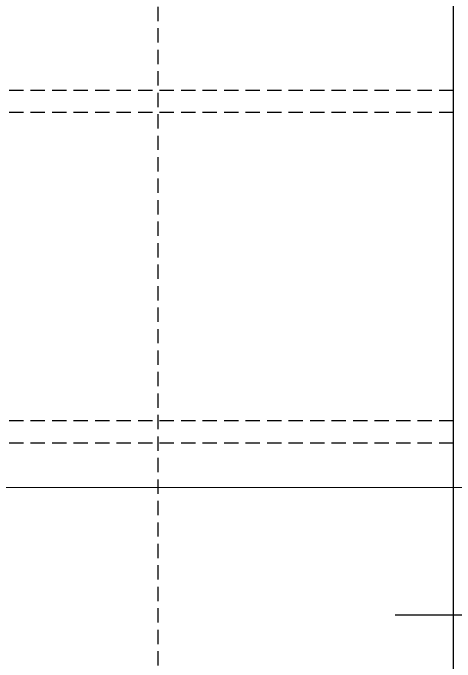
# Model space of a CAD drawing. Header units: millimetres. Extents: x 183355 to 194386, y -190559 to -183233.
# Drawn here: x 186646.5 to 186846.9, y -184408.4 to -184113.8 of the extents above; entities that cross this region are included whole.
import ezdxf

# ---------------------------------------------------------------- set-up
doc = ezdxf.new("R2010")
doc.units = ezdxf.units.MM
doc.header["$LTSCALE"] = 13
doc.linetypes.add('CENTER', pattern=[50.8, 31.75, -6.35, 6.35, -6.35])
doc.linetypes.add('DASHED', pattern=[0.75, 0.5, -0.25])
doc.layers.add('3中心线层', color=1, linetype='CENTER')
doc.layers.add('4虚线层', color=6, linetype='DASHED')
doc.layers.add('标注、文本', color=3, linetype='Continuous', lineweight=25)
doc.layers.add('铁心', color=3, linetype='Continuous', lineweight=0)

msp = doc.modelspace()

# ---------------------------------------------------------------- linework, layer by layer
at = {"layer": '3中心线层', "ltscale": 0.1}
msp.add_line((186819.715, -184386.973), (186884.715, -184386.973), dxfattribs=at)
at = {"layer": '4虚线层'}
for p, q in [((186712.215, -183993.969), (186712.215, -185888.969)), ((186846.215, -184148.969), (186156.562, -184148.969)), ((186846.215, -184158.969), (186166.562, -184158.969)), ((186846.215, -184298.969), (186510.398, -184298.969)), ((186846.215, -184308.969), (186518.994, -184308.969))]:
    msp.add_line(p, q, dxfattribs=at)
at = {"layer": '标注、文本', "color": 4, "lineweight": 30}
msp.add_line((186846.215, -185892.969), (186846.215, -183928.971), dxfattribs=at)
at = {"layer": '铁心'}
msp.add_lwpolyline([(186532.34, -184329.154), (186938.241, -184329.154), (186938.241, -184329.154)], dxfattribs=at)

doc.saveas('drawing.dxf')
